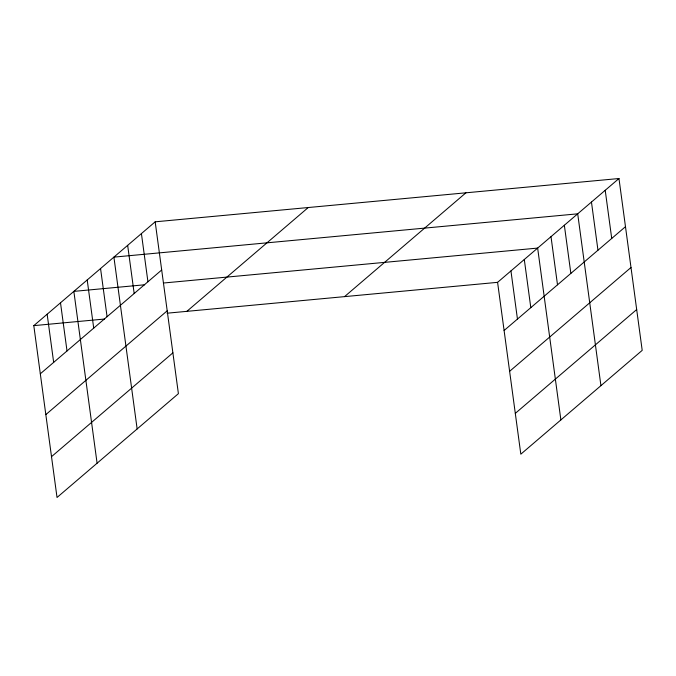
<?xml version="1.0" encoding="UTF-8"?>
<svg xmlns="http://www.w3.org/2000/svg" width="676" height="676" viewBox="0 0 676 676"><rect width="100%" height="100%" fill="white"/><g stroke="black" fill="none" stroke-linecap="round" stroke-linejoin="round"><path stroke-width="1.01" d="M155.176 221.821L178.405 393.66L57.029 497.477L33.8 325.638L155.176 221.821L618.971 178.523L642.2 350.362L520.824 454.179L497.587 282.34L618.971 178.523M40.315 373.794L161.691 269.986M45.833 414.608L167.209 310.799M186.855 311.349L308.231 207.54M51.511 456.663L172.887 352.847M344.54 296.629L465.916 192.812M504.102 330.496L625.477 226.688M509.62 371.31L630.995 267.502M515.306 413.366L636.682 309.549M144.656 284.773L73.853 291.381L97.091 463.212M163.398 283.024L537.648 248.084L560.877 419.914M33.8 325.638L104.603 319.03M167.065 313.199L497.587 282.34M605.214 190.294L611.721 238.451M591.458 202.056L597.964 250.213M600.93 385.658L577.701 213.827L113.906 257.125L137.144 428.956M564.35 225.243L570.857 273.4M550.999 236.659L557.506 284.824M524.297 259.5L530.804 307.656M510.946 270.924L517.453 319.08M141.419 233.592L147.934 281.748M127.663 245.354L134.178 293.511M100.555 268.541L107.07 316.698M87.204 279.957L93.719 328.122M60.502 302.797L67.017 350.954M47.151 314.222L53.666 362.378"/></g></svg>
